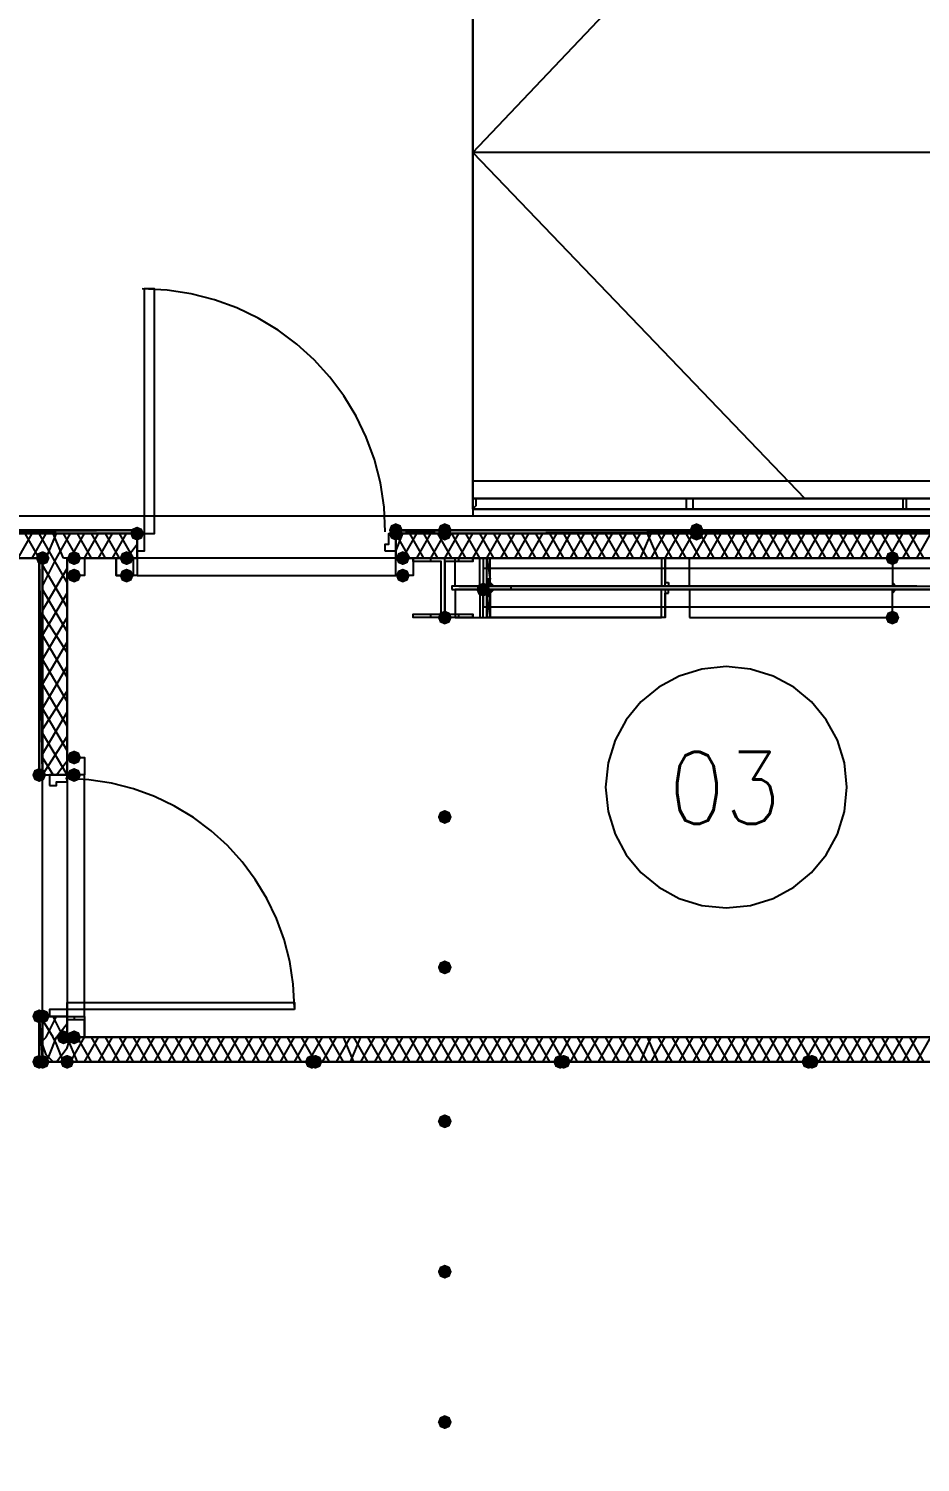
# Model space of a CAD drawing. Header units: millimetres. Extents: x 0 to 420, y 0 to 297.
# Drawn here: x 372.28 to 383.07, y 211.26 to 228.62 of the extents above; entities that cross this region are included whole.
import ezdxf

# ---------------------------------------------------------------- set-up
doc = ezdxf.new("R2010")
doc.units = ezdxf.units.MM
doc.layers.get('0').update_dxf_attribs({"linetype": 'CONTINUOUS'})
doc.styles.get("Standard").update_dxf_attribs({"font": 'STANDARD'})

msp = doc.modelspace()

# ---------------------------------------------------------------- hatches: boundary and pattern name
at = {"true_color": 0x0000fe}
for points in [[(376.809, 222.546333), (376.784129, 222.486537), (376.724333, 222.461667), (376.664537, 222.486537), (376.639667, 222.546333), (376.664537, 222.606129), (376.724333, 222.631), (376.784129, 222.606129)], [(377.401667, 222.546333), (377.376796, 222.486537), (377.317, 222.461667), (377.257204, 222.486537), (377.232333, 222.546333), (377.257204, 222.606129), (377.317, 222.631), (377.376796, 222.606129)], [(377.401667, 222.546333), (377.376796, 222.486537), (377.317, 222.461667), (377.257204, 222.486537), (377.232333, 222.546333), (377.257204, 222.606129), (377.317, 222.631), (377.376796, 222.606129)], [(377.401667, 222.546333), (377.376796, 222.486537), (377.317, 222.461667), (377.257204, 222.486537), (377.232333, 222.546333), (377.257204, 222.606129), (377.317, 222.631), (377.376796, 222.606129)], [(380.449667, 222.546333), (380.424796, 222.486537), (380.365, 222.461667), (380.305204, 222.486537), (380.280333, 222.546333), (380.305204, 222.606129), (380.365, 222.631), (380.424796, 222.606129)], [(373.676333, 222.504), (373.651462, 222.444204), (373.591667, 222.419333), (373.531871, 222.444204), (373.507, 222.504), (373.531871, 222.563796), (373.591667, 222.588667), (373.651462, 222.563796)], [(376.809, 222.504), (376.784129, 222.444204), (376.724333, 222.419333), (376.664537, 222.444204), (376.639667, 222.504), (376.664537, 222.563796), (376.724333, 222.588667), (376.784129, 222.563796)], [(377.401667, 222.504), (377.376796, 222.444204), (377.317, 222.419333), (377.257204, 222.444204), (377.232333, 222.504), (377.257204, 222.563796), (377.317, 222.588667), (377.376796, 222.563796)], [(377.401667, 222.504), (377.376796, 222.444204), (377.317, 222.419333), (377.257204, 222.444204), (377.232333, 222.504), (377.257204, 222.563796), (377.317, 222.588667), (377.376796, 222.563796)], [(380.449667, 222.504), (380.424796, 222.444204), (380.365, 222.419333), (380.305204, 222.444204), (380.280333, 222.504), (380.305204, 222.563796), (380.365, 222.588667), (380.424796, 222.563796)], [(372.533333, 222.207667), (372.508462, 222.147871), (372.448667, 222.123), (372.388871, 222.147871), (372.364, 222.207667), (372.388871, 222.267462), (372.448667, 222.292333), (372.508462, 222.267463)], [(372.533333, 222.207667), (372.508462, 222.147871), (372.448667, 222.123), (372.388871, 222.147871), (372.364, 222.207667), (372.388871, 222.267462), (372.448667, 222.292333), (372.508462, 222.267463)], [(372.491, 219.583), (372.466129, 219.523204), (372.406333, 219.498333), (372.346537, 219.523204), (372.321667, 219.583), (372.346537, 219.642796), (372.406333, 219.667667), (372.466129, 219.642796)], [(372.491, 216.662), (372.466129, 216.602204), (372.406333, 216.577333), (372.346537, 216.602204), (372.321667, 216.662), (372.346537, 216.721796), (372.406333, 216.746667), (372.466129, 216.721796)], [(372.533333, 216.662), (372.508462, 216.602204), (372.448667, 216.577333), (372.388871, 216.602204), (372.364, 216.662), (372.388871, 216.721796), (372.448667, 216.746667), (372.508462, 216.721796)], [(372.491, 216.111667), (372.466129, 216.051871), (372.406333, 216.027), (372.346537, 216.051871), (372.321667, 216.111667), (372.346537, 216.171462), (372.406333, 216.196333), (372.466129, 216.171463)], [(372.491, 216.111667), (372.466129, 216.051871), (372.406333, 216.027), (372.346537, 216.051871), (372.321667, 216.111667), (372.346537, 216.171462), (372.406333, 216.196333), (372.466129, 216.171463)], [(372.533333, 216.111667), (372.508462, 216.051871), (372.448667, 216.027), (372.388871, 216.051871), (372.364, 216.111667), (372.388871, 216.171462), (372.448667, 216.196333), (372.508462, 216.171463)], [(372.829667, 216.111667), (372.804796, 216.051871), (372.745, 216.027), (372.685204, 216.051871), (372.660333, 216.111667), (372.685204, 216.171462), (372.745, 216.196333), (372.804796, 216.171463)], [(375.793, 216.111667), (375.768129, 216.051871), (375.708333, 216.027), (375.648537, 216.051871), (375.623667, 216.111667), (375.648537, 216.171462), (375.708333, 216.196333), (375.768129, 216.171463)], [(375.835333, 216.111667), (375.810463, 216.051871), (375.750667, 216.027), (375.690871, 216.051871), (375.666, 216.111667), (375.690871, 216.171462), (375.750667, 216.196333), (375.810462, 216.171463)], [(378.798667, 216.111667), (378.773796, 216.051871), (378.714, 216.027), (378.654204, 216.051871), (378.629333, 216.111667), (378.654204, 216.171462), (378.714, 216.196333), (378.773796, 216.171463)], [(378.841, 216.111667), (378.816129, 216.051871), (378.756333, 216.027), (378.696537, 216.051871), (378.671667, 216.111667), (378.696537, 216.171462), (378.756333, 216.196333), (378.816129, 216.171463)], [(381.804333, 216.111667), (381.779462, 216.051871), (381.719667, 216.027), (381.659871, 216.051871), (381.635, 216.111667), (381.659871, 216.171462), (381.719667, 216.196333), (381.779462, 216.171463)], [(381.846667, 216.111667), (381.821796, 216.051871), (381.762, 216.027), (381.702204, 216.051871), (381.677333, 216.111667), (381.702204, 216.171462), (381.762, 216.196333), (381.821796, 216.171463)]]:
    msp.add_hatch(color=0, dxfattribs=at).paths.add_polyline_path(points, flags=0)
at = {"true_color": 0x000007}
h = msp.add_hatch(color=0, dxfattribs=at)
h.paths.add_polyline_path([(373.591667, 222.546333), (368.681, 222.546333), (373.591667, 222.504)], flags=0)
h.paths.add_polyline_path([(368.681, 222.546333), (373.591667, 222.504), (368.681, 222.504)], flags=0)
h = msp.add_hatch(color=0, dxfattribs=at)
h.paths.add_polyline_path([(377.317, 222.546333), (376.724333, 222.546333), (377.317, 222.504)], flags=0)
h.paths.add_polyline_path([(376.724333, 222.546333), (377.317, 222.504), (376.724333, 222.504)], flags=0)
h = msp.add_hatch(color=0, dxfattribs=at)
h.paths.add_polyline_path([(389.551333, 222.546333), (377.317, 222.546333), (389.551333, 222.504)], flags=0)
h.paths.add_polyline_path([(377.317, 222.546333), (389.551333, 222.504), (377.317, 222.504)], flags=0)
for points in [[(372.914333, 222.207667), (372.889462, 222.147871), (372.829667, 222.123), (372.769871, 222.147871), (372.745, 222.207667), (372.769871, 222.267462), (372.829667, 222.292333), (372.889462, 222.267463)], [(373.549333, 222.207667), (373.524462, 222.147871), (373.464667, 222.123), (373.404871, 222.147871), (373.38, 222.207667), (373.404871, 222.267462), (373.464667, 222.292333), (373.524462, 222.267463)], [(376.893667, 222.207667), (376.868796, 222.147871), (376.809, 222.123), (376.749204, 222.147871), (376.724333, 222.207667), (376.749204, 222.267462), (376.809, 222.292333), (376.868796, 222.267463)], [(382.820333, 222.207667), (382.795463, 222.147871), (382.735667, 222.123), (382.675871, 222.147871), (382.651, 222.207667), (382.675871, 222.267462), (382.735667, 222.292333), (382.795462, 222.267463)], [(372.914333, 221.996), (372.889462, 221.936204), (372.829667, 221.911333), (372.769871, 221.936204), (372.745, 221.996), (372.769871, 222.055796), (372.829667, 222.080667), (372.889462, 222.055796)], [(373.549333, 221.996), (373.524462, 221.936204), (373.464667, 221.911333), (373.404871, 221.936204), (373.38, 221.996), (373.404871, 222.055796), (373.464667, 222.080667), (373.524462, 222.055796)], [(376.893667, 221.996), (376.868796, 221.936204), (376.809, 221.911333), (376.749204, 221.936204), (376.724333, 221.996), (376.749204, 222.055796), (376.809, 222.080667), (376.868796, 222.055796)], [(377.867333, 221.826667), (377.842463, 221.766871), (377.782667, 221.742), (377.722871, 221.766871), (377.698, 221.826667), (377.722871, 221.886462), (377.782667, 221.911333), (377.842462, 221.886463)], [(377.401667, 221.488), (377.376796, 221.428204), (377.317, 221.403333), (377.257204, 221.428204), (377.232333, 221.488), (377.257204, 221.547796), (377.317, 221.572667), (377.376796, 221.547796)], [(382.820333, 221.488), (382.795463, 221.428204), (382.735667, 221.403333), (382.675871, 221.428204), (382.651, 221.488), (382.675871, 221.547796), (382.735667, 221.572667), (382.795462, 221.547796)], [(372.914333, 219.794667), (372.889462, 219.734871), (372.829667, 219.71), (372.769871, 219.734871), (372.745, 219.794667), (372.769871, 219.854462), (372.829667, 219.879333), (372.889462, 219.854463)], [(372.914333, 219.583), (372.889462, 219.523204), (372.829667, 219.498333), (372.769871, 219.523204), (372.745, 219.583), (372.769871, 219.642796), (372.829667, 219.667667), (372.889462, 219.642796)], [(377.401667, 219.075), (377.376796, 219.015204), (377.317, 218.990333), (377.257204, 219.015204), (377.232333, 219.075), (377.257204, 219.134796), (377.317, 219.159667), (377.376796, 219.134796)], [(377.401667, 217.254667), (377.376796, 217.194871), (377.317, 217.17), (377.257204, 217.194871), (377.232333, 217.254667), (377.257204, 217.314462), (377.317, 217.339333), (377.376796, 217.314463)], [(372.787333, 216.408), (372.762462, 216.348204), (372.702667, 216.323333), (372.642871, 216.348204), (372.618, 216.408), (372.642871, 216.467796), (372.702667, 216.492667), (372.762462, 216.467796)], [(372.914333, 216.408), (372.889462, 216.348204), (372.829667, 216.323333), (372.769871, 216.348204), (372.745, 216.408), (372.769871, 216.467796), (372.829667, 216.492667), (372.889462, 216.467796)], [(377.401667, 215.392), (377.376796, 215.332204), (377.317, 215.307333), (377.257204, 215.332204), (377.232333, 215.392), (377.257204, 215.451796), (377.317, 215.476667), (377.376796, 215.451796)], [(377.401667, 213.571667), (377.376796, 213.511871), (377.317, 213.487), (377.257204, 213.511871), (377.232333, 213.571667), (377.257204, 213.631462), (377.317, 213.656333), (377.376796, 213.631463)], [(377.401667, 211.751333), (377.376796, 211.691537), (377.317, 211.666667), (377.257204, 211.691537), (377.232333, 211.751333), (377.257204, 211.811129), (377.317, 211.836), (377.376796, 211.811129)]]:
    msp.add_hatch(color=0, dxfattribs=at).paths.add_polyline_path(points, flags=0)
h = msp.add_hatch(color=0, dxfattribs=at)
h.paths.add_polyline_path([(372.448667, 222.207667), (372.406333, 222.207667), (372.448667, 219.583)], flags=0)
h.paths.add_polyline_path([(372.406333, 222.207667), (372.448667, 219.583), (372.406333, 219.583)], flags=0)
at = {"true_color": 0x000062}
h = msp.add_hatch(color=0, dxfattribs=at)
h.paths.add_polyline_path([(377.825, 222.207667), (377.867333, 222.207667)], flags=0)
h.paths.add_polyline_path([(377.867333, 222.207667), (377.825, 222.207667)], flags=0)
h.paths.add_polyline_path([(377.867333, 222.207667), (377.825, 222.207667)], flags=0)
h.paths.add_polyline_path([(377.825, 222.207667), (377.867333, 222.207667)], flags=0)
h.paths.add_polyline_path([(377.867333, 222.207667), (377.825, 222.207667)], flags=0)
h.paths.add_polyline_path([(377.867333, 222.207667), (377.825, 222.207667)], flags=0)
h = msp.add_hatch(color=0, dxfattribs=at)
h.paths.add_polyline_path([(377.867333, 222.207667), (377.825, 222.207667), (377.867333, 221.953667)], flags=0)
h.paths.add_polyline_path([(377.825, 222.207667), (377.867333, 221.953667), (377.825, 221.953667)], flags=0)
h = msp.add_hatch(color=0, dxfattribs=at)
h.paths.add_polyline_path([(377.867333, 221.953667), (377.825, 221.953667), (377.867333, 221.911333)], flags=0)
h.paths.add_polyline_path([(377.825, 221.953667), (377.867333, 221.911333), (377.825, 221.911333)], flags=0)
h.paths.add_polyline_path([(377.867333, 221.911333), (377.825, 221.911333)], flags=0)
h.paths.add_polyline_path([(377.825, 221.911333), (377.867333, 221.911333)], flags=0)
h.paths.add_polyline_path([(377.867333, 221.911333), (377.825, 221.911333)], flags=0)
h.paths.add_polyline_path([(377.867333, 221.911333), (377.825, 221.911333)], flags=0)
h.paths.add_polyline_path([(377.825, 221.911333), (377.867333, 221.911333)], flags=0)
h.paths.add_polyline_path([(377.867333, 221.911333), (377.825, 221.911333)], flags=0)
h = msp.add_hatch(color=0, dxfattribs=at)
h.paths.add_polyline_path([(377.867333, 221.911333), (377.825, 221.911333), (377.909667, 221.869)], flags=0)
h.paths.add_polyline_path([(377.825, 221.911333), (377.909667, 221.869), (377.825, 221.869)], flags=0)
h = msp.add_hatch(color=0, dxfattribs=at)
h.paths.add_polyline_path([(378.121333, 221.869), (377.825, 221.869)], flags=0)
h.paths.add_polyline_path([(378.121333, 221.869), (377.825, 221.869), (377.909667, 221.869)], flags=0)
h = msp.add_hatch(color=0, dxfattribs=at)
h.paths.add_polyline_path([(377.825, 221.869), (378.206, 221.869)], flags=0)
h.paths.add_polyline_path([(378.206, 221.869), (377.825, 221.869)], flags=0)
h.paths.add_polyline_path([(378.206, 221.869), (377.825, 221.869)], flags=0)
h.paths.add_polyline_path([(377.825, 221.869), (378.206, 221.869)], flags=0)
h.paths.add_polyline_path([(378.206, 221.869), (377.825, 221.869)], flags=0)
h.paths.add_polyline_path([(378.206, 221.869), (377.825, 221.869)], flags=0)
h.paths.add_polyline_path([(377.825, 221.869), (378.206, 221.869)], flags=0)
h.paths.add_polyline_path([(378.206, 221.869), (377.825, 221.869)], flags=0)
h.paths.add_polyline_path([(378.206, 221.869), (377.825, 221.869)], flags=0)
h.paths.add_polyline_path([(377.825, 221.869), (378.206, 221.869)], flags=0)
h.paths.add_polyline_path([(378.206, 221.869), (377.825, 221.869)], flags=0)
h.paths.add_polyline_path([(378.206, 221.869), (377.825, 221.869), (378.163667, 221.869)], flags=0)
h = msp.add_hatch(color=0, dxfattribs=at)
h.paths.add_polyline_path([(377.825, 221.826667), (378.206, 221.826667)], flags=0)
h.paths.add_polyline_path([(378.206, 221.826667), (377.825, 221.826667)], flags=0)
h.paths.add_polyline_path([(378.206, 221.826667), (377.825, 221.826667)], flags=0)
h.paths.add_polyline_path([(377.825, 221.826667), (378.206, 221.826667)], flags=0)
h.paths.add_polyline_path([(378.206, 221.826667), (377.825, 221.826667)], flags=0)
h.paths.add_polyline_path([(378.206, 221.826667), (377.825, 221.826667)], flags=0)
h.paths.add_polyline_path([(377.825, 221.826667), (378.206, 221.826667)], flags=0)
h.paths.add_polyline_path([(378.206, 221.826667), (377.825, 221.826667)], flags=0)
h.paths.add_polyline_path([(378.206, 221.826667), (377.825, 221.826667)], flags=0)
h.paths.add_polyline_path([(377.825, 221.826667), (378.206, 221.826667)], flags=0)
h = msp.add_hatch(color=0, dxfattribs=at)
h.paths.add_polyline_path([(378.163667, 221.826667), (378.121333, 221.826667)], flags=0)
h.paths.add_polyline_path([(378.163667, 221.826667), (378.121333, 221.826667)], flags=0)
h.paths.add_polyline_path([(378.121333, 221.826667), (378.163667, 221.826667)], flags=0)
h.paths.add_polyline_path([(378.163667, 221.826667), (377.825, 221.826667)], flags=0)
h.paths.add_polyline_path([(378.163667, 221.826667), (377.825, 221.826667), (378.206, 221.826667)], flags=0)
h = msp.add_hatch(color=0, dxfattribs=at)
h.paths.add_polyline_path([(377.909667, 221.826667), (377.825, 221.826667)], flags=0)
h.paths.add_polyline_path([(377.909667, 221.826667), (377.825, 221.826667), (378.121333, 221.826667)], flags=0)
h = msp.add_hatch(color=0, dxfattribs=at)
h.paths.add_polyline_path([(377.909667, 221.826667), (377.825, 221.826667), (377.867333, 221.784333)], flags=0)
h.paths.add_polyline_path([(377.825, 221.826667), (377.867333, 221.784333), (377.825, 221.784333)], flags=0)
h.paths.add_polyline_path([(377.867333, 221.784333), (377.825, 221.784333)], flags=0)
h.paths.add_polyline_path([(377.825, 221.784333), (377.867333, 221.784333)], flags=0)
h.paths.add_polyline_path([(377.867333, 221.784333), (377.825, 221.784333)], flags=0)
h.paths.add_polyline_path([(377.867333, 221.784333), (377.825, 221.784333)], flags=0)
h.paths.add_polyline_path([(377.825, 221.784333), (377.867333, 221.784333)], flags=0)
h.paths.add_polyline_path([(377.867333, 221.784333), (377.825, 221.784333)], flags=0)
h = msp.add_hatch(color=0, dxfattribs=at)
h.paths.add_polyline_path([(377.867333, 221.784333), (377.825, 221.784333), (377.867333, 221.742)], flags=0)
h.paths.add_polyline_path([(377.825, 221.784333), (377.867333, 221.742), (377.825, 221.742)], flags=0)
for points in [[(378.163667, 221.869), (378.121333, 221.869)], [(377.825, 221.488), (377.867333, 221.488)]]:
    msp.add_hatch(color=0, dxfattribs=at).paths.add_polyline_path(points, flags=0)
h = msp.add_hatch(color=0, dxfattribs=at)
h.paths.add_polyline_path([(378.121333, 221.869), (378.163667, 221.869)], flags=0)
h.paths.add_polyline_path([(378.163667, 221.869), (378.121333, 221.869)], flags=0)
h = msp.add_hatch(color=0, dxfattribs=at)
h.paths.add_polyline_path([(377.867333, 221.742), (377.825, 221.742), (377.867333, 221.488)], flags=0)
h.paths.add_polyline_path([(377.825, 221.742), (377.867333, 221.488), (377.825, 221.488)], flags=0)
h.paths.add_polyline_path([(377.867333, 221.488), (377.825, 221.488)], flags=0)
h.paths.add_polyline_path([(377.825, 221.488), (377.867333, 221.488)], flags=0)
h.paths.add_polyline_path([(377.867333, 221.488), (377.825, 221.488)], flags=0)
h.paths.add_polyline_path([(377.867333, 221.488), (377.825, 221.488)], flags=0)
at = {"true_color": 0x000007}
h = msp.add_hatch(color=0, dxfattribs=at)
h.paths.add_polyline_path([(372.448667, 216.662), (372.406333, 216.662), (372.448667, 216.111667)], flags=0)
h.paths.add_polyline_path([(372.406333, 216.662), (372.448667, 216.111667), (372.406333, 216.111667)], flags=0)
h = msp.add_hatch(color=0, dxfattribs=at)
h.paths.add_polyline_path([(372.745, 216.111667), (389.255, 216.111667)], flags=0)
h.paths.add_polyline_path([(389.255, 216.111667), (372.745, 216.111667)], flags=0)

# ---------------------------------------------------------------- linework, layer by layer
at = {"color": 0, "true_color": 0x000007}
for points in [[(116.078, 231.351667), (377.655667, 231.351667), (377.655667, 222.715667), (116.078, 222.715667)], [(373.676333, 225.467333), (373.676333, 222.504), (373.803333, 222.504), (373.803333, 225.467333)], [(377.655667, 223.054333), (377.655667, 222.927333), (403.775333, 222.927333), (403.775333, 223.139), (377.655667, 223.139)], [(377.655667, 222.927333), (403.775333, 222.927333), (403.775333, 222.800333), (377.655667, 222.800333), (377.655667, 222.927333), (403.775333, 222.927333), (403.775333, 222.800333), (377.655667, 222.800333), (377.655667, 222.927333), (403.775333, 222.927333), (403.775333, 222.800333), (377.655667, 222.800333), (377.655667, 222.927333), (403.775333, 222.927333), (403.775333, 222.800333), (377.655667, 222.800333), (377.655667, 222.927333), (377.655667, 222.800333), (403.775333, 222.800333), (403.775333, 222.927333)], [(377.655667, 222.800333), (377.698, 222.842667), (377.698, 222.885), (377.698, 222.927333), (377.655667, 222.927333), (377.655667, 222.885), (377.655667, 222.842667)], [(380.238, 222.927333), (380.238, 222.800333), (380.322667, 222.800333), (380.322667, 222.927333)], [(382.862667, 222.927333), (382.862667, 222.800333), (382.905, 222.800333), (382.905, 222.927333)], [(103.970667, 105.029), (389.763, 105.029), (389.763, 222.715667), (103.970667, 222.715667)], [(373.591667, 222.546333), (368.681, 222.546333), (373.591667, 222.504)], [(368.681, 222.546333), (373.591667, 222.504), (368.681, 222.504)], [(368.681, 222.504), (368.681, 222.546333), (373.591667, 222.546333), (373.591667, 222.504), (368.681, 222.504), (373.591667, 222.504), (373.591667, 222.546333), (368.681, 222.546333)], [(373.591667, 222.292333), (373.591667, 222.504), (373.676333, 222.504), (373.676333, 222.377), (373.676333, 222.292333)], [(376.597333, 222.292333), (376.597333, 222.377), (376.639667, 222.377), (376.639667, 222.504), (376.724333, 222.504), (376.724333, 222.292333)], [(377.317, 222.546333), (376.724333, 222.546333), (377.317, 222.504)], [(376.724333, 222.546333), (377.317, 222.504), (376.724333, 222.504)], [(376.724333, 222.504), (376.724333, 222.546333), (377.317, 222.546333), (377.317, 222.504), (376.724333, 222.504), (377.317, 222.504), (377.317, 222.546333), (376.724333, 222.546333)], [(389.551333, 222.546333), (377.317, 222.546333), (389.551333, 222.504)], [(377.317, 222.546333), (389.551333, 222.504), (377.317, 222.504)], [(360.045, 222.207667), (360.045, 187.706), (389.255, 187.706), (389.255, 216.111667), (372.448667, 216.111667), (372.448667, 222.207667)], [(372.448667, 222.207667), (372.406333, 222.207667), (372.448667, 219.583)], [(372.406333, 222.207667), (372.448667, 219.583), (372.406333, 219.583)], [(372.448667, 219.583), (372.448667, 222.207667), (372.406333, 222.207667), (372.406333, 219.583)], [(372.448667, 219.583), (372.448667, 222.207667), (372.406333, 222.207667), (372.406333, 219.583)], [(372.745, 222.207667), (372.956667, 222.207667), (372.956667, 221.996), (372.745, 221.996), (372.745, 222.207667), (372.956667, 222.207667), (372.956667, 221.996), (372.745, 221.996)], [(373.591667, 221.996), (373.337667, 221.996), (373.337667, 222.207667), (373.591667, 222.207667)], [(373.549333, 221.996), (373.549333, 222.207667), (373.337667, 222.207667), (373.337667, 221.996)], [(376.936, 221.996), (376.724333, 221.996), (376.724333, 222.207667), (376.936, 222.207667), (376.936, 221.996), (376.724333, 221.996), (376.724333, 222.207667), (376.936, 222.207667)], [(377.655667, 221.488), (376.936, 221.488), (376.936, 221.530333), (377.274667, 221.530333), (377.274667, 222.165333), (376.936, 222.165333), (376.936, 222.207667), (377.655667, 222.207667), (377.655667, 222.165333), (377.317, 222.165333), (377.317, 221.530333), (377.655667, 221.530333)], [(380.280333, 222.207667), (382.735667, 222.207667), (382.735667, 221.869), (380.280333, 221.869)], [(377.401667, 221.826667), (378.121333, 221.826667), (378.121333, 221.869), (377.401667, 221.869)], [(377.782667, 221.826667), (388.408333, 221.826667)], [(380.280333, 221.488), (382.735667, 221.488), (382.735667, 221.826667), (380.280333, 221.826667)], [(372.745, 219.794667), (372.956667, 219.794667), (372.956667, 219.583), (372.745, 219.583), (372.745, 219.794667), (372.956667, 219.794667), (372.956667, 219.583), (372.745, 219.583)], [(372.533333, 219.456), (372.618, 219.456), (372.618, 219.498333), (372.745, 219.498333), (372.745, 219.583), (372.533333, 219.583)], [(372.745, 219.583), (372.533333, 219.583)], [(372.533333, 216.662), (372.745, 216.662), (372.745, 216.746667), (372.618, 216.746667), (372.533333, 216.746667)], [(375.496667, 216.746667), (372.745, 216.746667), (372.745, 216.831333), (375.496667, 216.831333)], [(372.448667, 216.662), (372.406333, 216.662), (372.448667, 216.111667)], [(372.406333, 216.662), (372.448667, 216.111667), (372.406333, 216.111667)], [(372.406333, 216.662), (372.448667, 216.662), (372.448667, 216.111667), (372.406333, 216.111667), (372.406333, 216.662), (372.406333, 216.111667), (372.448667, 216.111667), (372.448667, 216.662)], [(372.745, 216.662), (372.533333, 216.662)], [(372.745, 216.662), (372.956667, 216.662), (372.956667, 216.408), (372.745, 216.408)], [(372.745, 216.619667), (372.745, 216.408), (372.956667, 216.408), (372.956667, 216.619667)], [(372.745, 216.111667), (389.255, 216.111667)], [(389.255, 216.111667), (372.745, 216.111667)], [(389.255, 216.111667), (372.745, 216.111667)], [(389.255, 216.111667), (372.745, 216.111667)]]:
    msp.add_lwpolyline(points, close=True, dxfattribs=at)
for points in [[(377.909667, 231.351667), (377.655667, 231.351667), (377.655667, 227.118333)], [(403.775333, 222.927333), (377.655667, 222.927333), (377.655667, 231.351667), (403.775333, 231.351667)], [(377.655667, 227.118333), (381.677333, 231.351667)], [(377.655667, 228.6), (377.655667, 228.515333), (377.655667, 228.388333)], [(377.655667, 227.118333), (377.655667, 222.927333), (377.782667, 222.927333)], [(403.775333, 227.118333), (377.655667, 227.118333), (381.677333, 222.927333)], [(377.655667, 225.679), (377.655667, 225.763667), (377.655667, 225.890667)], [(376.597333, 222.525167), (376.582143, 222.825986), (376.537559, 223.118116), (376.465059, 223.400077), (376.366123, 223.670391), (376.24223, 223.927578), (376.094857, 224.17016), (375.925485, 224.396658), (375.735593, 224.605593), (375.526658, 224.795485), (375.30016, 224.964857), (375.057578, 225.11223), (374.800391, 225.236123), (374.530077, 225.335059), (374.248116, 225.407559), (373.955986, 225.452143), (373.655167, 225.467333)], [(377.782667, 222.927333), (377.909667, 222.927333)], [(368.681, 222.504), (373.591667, 222.504), (368.681, 222.504), (373.591667, 222.546333)], [(373.591667, 222.504), (368.681, 222.504)], [(372.152333, 222.207667), (372.321667, 222.504)], [(372.406333, 222.207667), (372.237, 222.504)], [(372.321667, 222.207667), (372.491, 222.504)], [(372.575667, 222.207667), (372.406333, 222.504)], [(372.491, 222.207667), (372.618, 222.504)], [(372.702667, 222.207667), (372.575667, 222.504)], [(372.618, 222.207667), (372.787333, 222.504)], [(372.872, 222.207667), (372.702667, 222.504)], [(372.787333, 222.207667), (372.956667, 222.504)], [(373.041333, 222.207667), (372.872, 222.504)], [(372.956667, 222.207667), (373.126, 222.504)], [(373.210667, 222.207667), (373.041333, 222.504)], [(373.126, 222.207667), (373.295333, 222.504)], [(373.38, 222.207667), (373.210667, 222.504)], [(373.295333, 222.207667), (373.464667, 222.504)], [(373.549333, 222.207667), (373.38, 222.504)], [(373.591667, 222.461667), (373.549333, 222.504)], [(373.591667, 222.504), (373.591667, 222.292333), (373.591667, 222.207667)], [(373.591667, 222.207667), (373.591667, 222.292333), (373.591667, 222.504), (373.591667, 222.292333)], [(376.724333, 222.504), (377.317, 222.504), (376.724333, 222.504), (377.317, 222.546333)], [(376.724333, 222.292333), (376.809, 222.504)], [(376.893667, 222.207667), (376.724333, 222.504)], [(376.724333, 222.504), (376.724333, 222.292333), (376.724333, 222.207667)], [(376.724333, 222.207667), (376.724333, 222.292333), (376.724333, 222.504), (376.724333, 222.292333)], [(389.255, 222.504), (376.724333, 222.504)], [(376.809, 222.207667), (376.978333, 222.504)], [(377.063, 222.207667), (376.893667, 222.504)], [(376.978333, 222.207667), (377.147667, 222.504)], [(377.232333, 222.207667), (377.063, 222.504)], [(377.147667, 222.207667), (377.317, 222.504)], [(377.401667, 222.207667), (377.232333, 222.504)], [(377.317, 222.546333), (389.551333, 222.546333), (377.317, 222.504), (389.551333, 222.504)], [(389.551333, 222.504), (377.317, 222.504), (377.317, 222.546333), (389.593667, 222.546333), (389.593667, 222.504)], [(389.551333, 222.504), (377.317, 222.504), (377.317, 222.546333), (389.593667, 222.546333), (389.593667, 222.504)], [(377.317, 222.207667), (377.486333, 222.504)], [(377.571, 222.207667), (377.401667, 222.504)], [(377.486333, 222.207667), (377.655667, 222.504)], [(377.740333, 222.207667), (377.571, 222.504)], [(377.655667, 222.207667), (377.825, 222.504)], [(377.909667, 222.207667), (377.740333, 222.504)], [(377.825, 222.207667), (377.994333, 222.504)], [(378.079, 222.207667), (377.909667, 222.504)], [(377.994333, 222.207667), (378.163667, 222.504)], [(378.248333, 222.207667), (378.079, 222.504)], [(378.163667, 222.207667), (378.333, 222.504)], [(378.417667, 222.207667), (378.248333, 222.504)], [(378.333, 222.207667), (378.502333, 222.504)], [(378.587, 222.207667), (378.417667, 222.504)], [(378.502333, 222.207667), (378.671667, 222.504)], [(378.756333, 222.207667), (378.587, 222.504)], [(378.671667, 222.207667), (378.841, 222.504)], [(378.925667, 222.207667), (378.756333, 222.504)], [(378.841, 222.207667), (379.010333, 222.504)], [(379.095, 222.207667), (378.925667, 222.504)], [(379.010333, 222.207667), (379.179667, 222.504)], [(379.264333, 222.207667), (379.095, 222.504)], [(379.179667, 222.207667), (379.349, 222.504)], [(379.433667, 222.207667), (379.264333, 222.504)], [(379.349, 222.207667), (379.518333, 222.504)], [(379.603, 222.207667), (379.433667, 222.504)], [(379.518333, 222.207667), (379.687667, 222.504)], [(379.772333, 222.207667), (379.603, 222.504)], [(379.687667, 222.207667), (379.814667, 222.504)], [(379.899333, 222.207667), (379.772333, 222.504)], [(379.814667, 222.207667), (379.984, 222.504)], [(380.068667, 222.207667), (379.899333, 222.504)], [(379.984, 222.207667), (380.153333, 222.504)], [(380.238, 222.207667), (380.068667, 222.504)], [(380.153333, 222.207667), (380.322667, 222.504)], [(380.407333, 222.207667), (380.238, 222.504)], [(380.322667, 222.207667), (380.492, 222.504)], [(380.576667, 222.207667), (380.407333, 222.504)], [(380.492, 222.207667), (380.661333, 222.504)], [(380.746, 222.207667), (380.576667, 222.504)], [(380.661333, 222.207667), (380.830667, 222.504)], [(380.915333, 222.207667), (380.746, 222.504)], [(380.830667, 222.207667), (381, 222.504)], [(381.084667, 222.207667), (380.915333, 222.504)], [(381, 222.207667), (381.169333, 222.504)], [(381.254, 222.207667), (381.084667, 222.504)], [(381.169333, 222.207667), (381.338667, 222.504)], [(381.423333, 222.207667), (381.254, 222.504)], [(381.338667, 222.207667), (381.508, 222.504)], [(381.592667, 222.207667), (381.423333, 222.504)], [(381.508, 222.207667), (381.677333, 222.504)], [(381.762, 222.207667), (381.592667, 222.504)], [(381.677333, 222.207667), (381.846667, 222.504)], [(381.931333, 222.207667), (381.762, 222.504)], [(381.846667, 222.207667), (382.016, 222.504)], [(382.100667, 222.207667), (381.931333, 222.504)], [(382.016, 222.207667), (382.185333, 222.504)], [(382.27, 222.207667), (382.100667, 222.504)], [(382.185333, 222.207667), (382.354667, 222.504)], [(382.439333, 222.207667), (382.27, 222.504)], [(382.354667, 222.207667), (382.524, 222.504)], [(382.608667, 222.207667), (382.439333, 222.504)], [(382.524, 222.207667), (382.693333, 222.504)], [(382.778, 222.207667), (382.608667, 222.504)], [(382.693333, 222.207667), (382.862667, 222.504)], [(382.947333, 222.207667), (382.778, 222.504)], [(382.862667, 222.207667), (383.032, 222.504)], [(383.116667, 222.207667), (382.947333, 222.504)], [(383.032, 222.207667), (383.201333, 222.504)], [(373.464667, 222.207667), (373.591667, 222.377)], [(368.850333, 222.207667), (372.448667, 222.207667)], [(372.448667, 222.207667), (372.448667, 219.583), (372.406333, 222.207667), (372.406333, 219.583)], [(372.448667, 222.165333), (372.491, 222.207667)], [(372.448667, 221.869), (372.618, 222.207667)], [(372.448667, 222.207667), (372.448667, 219.583)], [(372.745, 221.615), (372.448667, 222.123)], [(372.745, 221.911333), (372.575667, 222.207667)], [(372.745, 222.207667), (372.702667, 222.207667)], [(372.745, 219.583), (372.745, 222.207667)], [(372.745, 222.207667), (373.591667, 222.207667)], [(375.158, 222.207667), (373.591667, 222.207667), (373.591667, 222.080667)], [(376.724333, 222.080667), (376.724333, 222.207667), (375.158, 222.207667)], [(376.724333, 222.207667), (376.724333, 222.25)], [(376.724333, 222.207667), (389.255, 222.207667)], [(376.936, 222.165333), (376.936, 222.207667)], [(377.147667, 222.165333), (377.147667, 222.207667)], [(377.317, 221.488), (377.317, 222.207667)], [(377.825, 221.869), (377.444, 221.869), (377.444, 222.207667), (377.825, 222.207667)], [(377.486333, 222.165333), (377.486333, 222.207667)], [(377.782667, 222.207667), (379.941667, 222.207667), (379.941667, 221.869), (377.782667, 221.869), (377.486333, 221.869), (377.740333, 221.869), (377.740333, 221.911333), (377.740333, 222.207667), (377.782667, 222.207667), (377.782667, 221.869)], [(377.655667, 222.165333), (377.655667, 222.207667)], [(379.984, 222.207667), (377.825, 222.207667)], [(379.984, 221.869), (379.984, 222.207667), (379.984, 221.911333), (380.026333, 221.911333)], [(382.735667, 222.207667), (382.735667, 221.911333), (382.778, 221.869), (382.989667, 221.869), (383.032, 221.869)], [(372.448667, 221.572667), (372.745, 222.080667)], [(373.591667, 222.080667), (373.591667, 221.996), (375.158, 221.996)], [(375.158, 221.996), (376.724333, 221.996), (376.724333, 222.080667)], [(388.408333, 222.080667), (388.408333, 221.869), (388.408333, 221.911333), (388.408333, 222.080667), (377.782667, 222.080667), (377.782667, 221.869), (388.408333, 221.869)], [(372.745, 221.318667), (372.448667, 221.826667)], [(372.448667, 221.276333), (372.745, 221.784333)], [(377.825, 221.826667), (377.444, 221.826667), (377.444, 221.488), (377.825, 221.488)], [(377.782667, 221.488), (379.941667, 221.488), (379.941667, 221.826667), (377.782667, 221.826667), (377.486333, 221.826667), (377.740333, 221.826667), (377.740333, 221.784333), (377.740333, 221.488), (377.782667, 221.488), (377.782667, 221.826667)], [(388.408333, 221.826667), (388.408333, 221.784333), (388.408333, 221.615), (377.782667, 221.615), (377.782667, 221.784333), (377.782667, 221.826667), (377.782667, 221.784333), (377.782667, 221.615)], [(379.984, 221.869), (377.825, 221.869)], [(379.984, 221.826667), (377.825, 221.826667)], [(378.163667, 221.869), (377.909667, 221.869)], [(378.163667, 221.826667), (377.909667, 221.826667)], [(380.026333, 221.911333), (380.026333, 221.869), (380.322667, 221.869), (379.984, 221.869)], [(379.984, 221.826667), (379.984, 221.488), (379.984, 221.784333), (380.026333, 221.784333)], [(380.026333, 221.784333), (380.026333, 221.826667), (380.322667, 221.826667), (379.984, 221.826667)], [(380.322667, 221.869), (380.026333, 221.869)], [(380.322667, 221.826667), (380.026333, 221.826667)], [(383.032, 221.869), (382.735667, 221.869)], [(383.032, 221.826667), (382.735667, 221.826667)], [(382.735667, 221.488), (382.735667, 221.784333), (382.778, 221.826667), (382.989667, 221.826667), (383.032, 221.826667)], [(372.745, 221.064667), (372.448667, 221.530333)], [(372.448667, 220.98), (372.745, 221.488)], [(376.936, 221.488), (376.936, 221.530333)], [(377.147667, 221.488), (377.147667, 221.530333)], [(377.486333, 221.488), (377.486333, 221.530333)], [(377.655667, 221.488), (377.655667, 221.530333)], [(379.984, 221.488), (377.825, 221.488)], [(372.745, 220.768333), (372.448667, 221.276333)], [(372.448667, 220.683667), (372.745, 221.191667)], [(372.745, 220.472), (372.448667, 220.98)], [(372.448667, 220.387333), (372.745, 220.895333)], [(382.185333, 219.434833), (382.155661, 219.729175), (382.07056, 220.003326), (381.935903, 220.251413), (381.757563, 220.467563), (381.541413, 220.645903), (381.293326, 220.78056), (381.019175, 220.865661), (380.724833, 220.895333), (380.430492, 220.865661), (380.156341, 220.78056), (379.908254, 220.645903), (379.692104, 220.467563), (379.513764, 220.251413), (379.379107, 220.003326), (379.294005, 219.729175), (379.264333, 219.434833)], [(372.745, 220.175667), (372.448667, 220.683667)], [(372.448667, 220.133333), (372.745, 220.599)], [(372.745, 219.879333), (372.448667, 220.387333)], [(372.448667, 219.837), (372.745, 220.345)], [(372.745, 219.583), (372.448667, 220.091)], [(372.448667, 219.583), (372.745, 220.048667)], [(372.575667, 219.583), (372.448667, 219.794667)], [(372.618, 219.583), (372.745, 219.752333)], [(372.448667, 219.583), (372.533333, 219.583), (372.745, 219.583)], [(372.448667, 219.583), (372.533333, 219.583)], [(375.496667, 216.767833), (375.482351, 217.051339), (375.440333, 217.326656), (375.372006, 217.592389), (375.278764, 217.847145), (375.162001, 218.08953), (375.02311, 218.318151), (374.863486, 218.531613), (374.684523, 218.728523), (374.487613, 218.907486), (374.274151, 219.06711), (374.04553, 219.206001), (373.803145, 219.322764), (373.548389, 219.416006), (373.282656, 219.484333), (373.007339, 219.526351), (372.723833, 219.540667)], [(372.829667, 219.583), (372.745, 219.583), (372.745, 218.101333)], [(372.956667, 218.101333), (372.956667, 219.583), (372.829667, 219.583)], [(379.264333, 219.434833), (379.294005, 219.140492), (379.379107, 218.866341), (379.513764, 218.618254), (379.692104, 218.402104), (379.908254, 218.223764), (380.156341, 218.089107), (380.430492, 218.004005), (380.724833, 217.974333), (381.019175, 218.004005), (381.293326, 218.089107), (381.541413, 218.223764), (381.757563, 218.402104), (381.935903, 218.618254), (382.07056, 218.866341), (382.155661, 219.140492), (382.185333, 219.434833)], [(372.745, 218.101333), (372.745, 216.662), (372.829667, 216.662)], [(372.829667, 216.662), (372.956667, 216.662), (372.956667, 218.101333)], [(372.406333, 216.662), (372.406333, 216.111667), (372.406333, 216.662), (372.448667, 216.111667)], [(372.448667, 216.619667), (372.448667, 216.662)], [(372.448667, 216.662), (372.533333, 216.662), (372.745, 216.662)], [(372.448667, 216.662), (372.533333, 216.662)], [(372.448667, 216.662), (372.448667, 216.111667)], [(372.575667, 216.408), (372.448667, 216.619667)], [(372.491, 216.408), (372.618, 216.662)], [(372.702667, 216.408), (372.575667, 216.662)], [(372.618, 216.408), (372.745, 216.577333)], [(372.745, 216.408), (372.745, 216.662)], [(372.829667, 216.662), (372.829667, 216.619667)], [(372.448667, 216.365667), (372.491, 216.408)], [(372.533333, 216.196333), (372.618, 216.408)], [(372.618, 216.323333), (372.575667, 216.408)], [(372.745, 216.408), (372.702667, 216.408)], [(372.745, 216.281), (372.787333, 216.408)], [(372.872, 216.111667), (372.745, 216.408)], [(389.255, 216.408), (372.745, 216.408)], [(372.787333, 216.111667), (372.956667, 216.408)], [(373.041333, 216.111667), (372.872, 216.408)], [(372.956667, 216.111667), (373.126, 216.408)], [(373.210667, 216.111667), (373.041333, 216.408)], [(373.126, 216.111667), (373.295333, 216.408)], [(373.38, 216.111667), (373.210667, 216.408)], [(373.295333, 216.111667), (373.464667, 216.408)], [(373.549333, 216.111667), (373.38, 216.408)], [(373.464667, 216.111667), (373.634, 216.408)], [(373.718667, 216.111667), (373.549333, 216.408)], [(373.634, 216.111667), (373.803333, 216.408)], [(373.888, 216.111667), (373.718667, 216.408)], [(373.803333, 216.111667), (373.972667, 216.408)], [(374.057333, 216.111667), (373.888, 216.408)], [(373.972667, 216.111667), (374.142, 216.408)], [(374.226667, 216.111667), (374.057333, 216.408)], [(374.142, 216.111667), (374.311333, 216.408)], [(374.396, 216.111667), (374.226667, 216.408)], [(374.311333, 216.111667), (374.480667, 216.408)], [(374.565333, 216.111667), (374.396, 216.408)], [(374.480667, 216.111667), (374.65, 216.408)], [(374.734667, 216.111667), (374.565333, 216.408)], [(374.65, 216.111667), (374.819333, 216.408)], [(374.904, 216.111667), (374.734667, 216.408)], [(374.819333, 216.111667), (374.988667, 216.408)], [(375.073333, 216.111667), (374.904, 216.408)], [(374.988667, 216.111667), (375.158, 216.408)], [(375.242667, 216.111667), (375.073333, 216.408)], [(375.158, 216.111667), (375.327333, 216.408)], [(375.412, 216.111667), (375.242667, 216.408)], [(375.327333, 216.111667), (375.496667, 216.408)], [(375.581333, 216.111667), (375.412, 216.408)], [(375.496667, 216.111667), (375.666, 216.408)], [(375.750667, 216.111667), (375.581333, 216.408)], [(375.666, 216.111667), (375.835333, 216.408)], [(375.92, 216.111667), (375.750667, 216.408)], [(375.835333, 216.111667), (376.004667, 216.408)], [(376.089333, 216.111667), (375.92, 216.408)], [(376.004667, 216.111667), (376.174, 216.408)], [(376.216333, 216.111667), (376.089333, 216.408)], [(376.174, 216.111667), (376.301, 216.408)], [(376.385667, 216.111667), (376.216333, 216.408)], [(376.301, 216.111667), (376.470333, 216.408)], [(376.555, 216.111667), (376.385667, 216.408)], [(376.470333, 216.111667), (376.639667, 216.408)], [(376.724333, 216.111667), (376.555, 216.408)], [(376.639667, 216.111667), (376.809, 216.408)], [(376.893667, 216.111667), (376.724333, 216.408)], [(376.809, 216.111667), (376.978333, 216.408)], [(377.063, 216.111667), (376.893667, 216.408)], [(376.978333, 216.111667), (377.147667, 216.408)], [(377.232333, 216.111667), (377.063, 216.408)], [(377.147667, 216.111667), (377.317, 216.408)], [(377.401667, 216.111667), (377.232333, 216.408)], [(377.317, 216.111667), (377.486333, 216.408)], [(377.571, 216.111667), (377.401667, 216.408)], [(377.486333, 216.111667), (377.655667, 216.408)], [(377.740333, 216.111667), (377.571, 216.408)], [(377.655667, 216.111667), (377.825, 216.408)], [(377.909667, 216.111667), (377.740333, 216.408)], [(377.825, 216.111667), (377.994333, 216.408)], [(378.079, 216.111667), (377.909667, 216.408)], [(377.994333, 216.111667), (378.163667, 216.408)], [(378.248333, 216.111667), (378.079, 216.408)], [(378.163667, 216.111667), (378.333, 216.408)], [(378.417667, 216.111667), (378.248333, 216.408)], [(378.333, 216.111667), (378.502333, 216.408)], [(378.587, 216.111667), (378.417667, 216.408)], [(378.502333, 216.111667), (378.671667, 216.408)], [(378.756333, 216.111667), (378.587, 216.408)], [(378.671667, 216.111667), (378.841, 216.408)], [(378.925667, 216.111667), (378.756333, 216.408)], [(378.841, 216.111667), (379.010333, 216.408)], [(379.095, 216.111667), (378.925667, 216.408)], [(379.010333, 216.111667), (379.179667, 216.408)], [(379.264333, 216.111667), (379.095, 216.408)], [(379.179667, 216.111667), (379.349, 216.408)], [(379.433667, 216.111667), (379.264333, 216.408)], [(379.349, 216.111667), (379.518333, 216.408)], [(379.603, 216.111667), (379.433667, 216.408)], [(379.518333, 216.111667), (379.687667, 216.408)], [(379.772333, 216.111667), (379.603, 216.408)], [(379.687667, 216.111667), (379.814667, 216.408)], [(379.899333, 216.111667), (379.772333, 216.408)], [(379.814667, 216.111667), (379.984, 216.408)], [(380.068667, 216.111667), (379.899333, 216.408)], [(379.984, 216.111667), (380.153333, 216.408)], [(380.238, 216.111667), (380.068667, 216.408)], [(380.153333, 216.111667), (380.322667, 216.408)], [(380.407333, 216.111667), (380.238, 216.408)], [(380.322667, 216.111667), (380.492, 216.408)], [(380.576667, 216.111667), (380.407333, 216.408)], [(380.492, 216.111667), (380.661333, 216.408)], [(380.746, 216.111667), (380.576667, 216.408)], [(380.661333, 216.111667), (380.830667, 216.408)], [(380.915333, 216.111667), (380.746, 216.408)], [(380.830667, 216.111667), (381, 216.408)], [(381.084667, 216.111667), (380.915333, 216.408)], [(381, 216.111667), (381.169333, 216.408)], [(381.254, 216.111667), (381.084667, 216.408)], [(381.169333, 216.111667), (381.338667, 216.408)], [(381.423333, 216.111667), (381.254, 216.408)], [(381.338667, 216.111667), (381.508, 216.408)], [(381.592667, 216.111667), (381.423333, 216.408)], [(381.508, 216.111667), (381.677333, 216.408)], [(381.762, 216.111667), (381.592667, 216.408)], [(381.677333, 216.111667), (381.846667, 216.408)], [(381.931333, 216.111667), (381.762, 216.408)], [(381.846667, 216.111667), (382.016, 216.408)], [(382.100667, 216.111667), (381.931333, 216.408)], [(382.016, 216.111667), (382.185333, 216.408)], [(382.27, 216.111667), (382.100667, 216.408)], [(382.185333, 216.111667), (382.354667, 216.408)], [(382.439333, 216.111667), (382.27, 216.408)], [(382.354667, 216.111667), (382.524, 216.408)], [(382.608667, 216.111667), (382.439333, 216.408)], [(382.524, 216.111667), (382.693333, 216.408)], [(382.778, 216.111667), (382.608667, 216.408)], [(382.693333, 216.111667), (382.862667, 216.408)], [(382.947333, 216.111667), (382.778, 216.408)], [(382.862667, 216.111667), (383.032, 216.408)], [(383.116667, 216.111667), (382.947333, 216.408)], [(383.032, 216.111667), (383.201333, 216.408)], [(372.491, 216.196333), (372.448667, 216.323333)], [(372.491, 216.111667), (372.533333, 216.196333)], [(372.575667, 216.111667), (372.491, 216.196333)], [(372.702667, 216.111667), (372.618, 216.323333)], [(372.618, 216.111667), (372.745, 216.281)], [(372.448667, 216.111667), (372.745, 216.111667)], [(389.255, 216.111667), (372.745, 216.111667), (389.255, 216.111667), (372.745, 216.111667)], [(372.745, 216.111667), (389.255, 216.111667)]]:
    msp.add_lwpolyline(points, dxfattribs=at)
at = {"color": 0, "true_color": 0x000008}
msp.add_lwpolyline([(372.745, 216.408), (389.255, 216.408), (389.255, 222.207667), (372.745, 222.207667)], close=True, dxfattribs=at)
at = {"color": 0, "true_color": 0x000062}
for points in [[(377.825, 222.207667), (377.867333, 222.207667)], [(377.867333, 222.207667), (377.825, 222.207667)], [(377.867333, 222.207667), (377.825, 222.207667)], [(377.825, 222.207667), (377.867333, 222.207667)], [(377.867333, 222.207667), (377.825, 222.207667)], [(377.867333, 222.207667), (377.825, 222.207667)], [(377.867333, 222.207667), (377.825, 222.207667), (377.867333, 221.953667)], [(377.825, 222.207667), (377.867333, 221.953667), (377.825, 221.953667)], [(377.867333, 221.953667), (377.825, 221.953667), (377.867333, 221.911333)], [(377.825, 221.953667), (377.867333, 221.911333), (377.825, 221.911333)], [(377.867333, 221.911333), (377.825, 221.911333)], [(377.825, 221.911333), (377.867333, 221.911333)], [(377.867333, 221.911333), (377.825, 221.911333)], [(377.867333, 221.911333), (377.825, 221.911333)], [(377.825, 221.911333), (377.867333, 221.911333)], [(377.867333, 221.911333), (377.825, 221.911333)], [(377.867333, 221.911333), (377.825, 221.911333), (377.909667, 221.869)], [(377.825, 221.911333), (377.909667, 221.869), (377.825, 221.869)], [(378.121333, 221.869), (377.825, 221.869)], [(378.121333, 221.869), (377.825, 221.869), (377.909667, 221.869)], [(377.825, 221.869), (378.206, 221.869)], [(378.206, 221.869), (377.825, 221.869)], [(378.206, 221.869), (377.825, 221.869)], [(377.825, 221.869), (378.206, 221.869)], [(378.206, 221.869), (377.825, 221.869)], [(378.206, 221.869), (377.825, 221.869)], [(377.825, 221.869), (378.206, 221.869)], [(378.206, 221.869), (377.825, 221.869)], [(378.206, 221.869), (377.825, 221.869)], [(377.825, 221.869), (378.206, 221.869)], [(378.206, 221.869), (377.825, 221.869)], [(378.206, 221.869), (377.825, 221.869), (378.163667, 221.869)], [(377.825, 221.826667), (378.206, 221.826667)], [(378.206, 221.826667), (377.825, 221.826667)], [(378.206, 221.826667), (377.825, 221.826667)], [(377.825, 221.826667), (378.206, 221.826667)], [(378.206, 221.826667), (377.825, 221.826667)], [(378.206, 221.826667), (377.825, 221.826667)], [(377.825, 221.826667), (378.206, 221.826667)], [(378.206, 221.826667), (377.825, 221.826667)], [(378.206, 221.826667), (377.825, 221.826667)], [(377.825, 221.826667), (378.206, 221.826667)], [(378.163667, 221.826667), (377.825, 221.826667)], [(378.163667, 221.826667), (377.825, 221.826667), (378.206, 221.826667)], [(377.909667, 221.826667), (377.825, 221.826667)], [(377.909667, 221.826667), (377.825, 221.826667), (378.121333, 221.826667)], [(377.909667, 221.826667), (377.825, 221.826667), (377.867333, 221.784333)], [(377.825, 221.826667), (377.867333, 221.784333), (377.825, 221.784333)], [(377.867333, 221.784333), (377.825, 221.784333)], [(377.825, 221.784333), (377.867333, 221.784333)], [(377.867333, 221.784333), (377.825, 221.784333)], [(377.867333, 221.784333), (377.825, 221.784333)], [(377.825, 221.784333), (377.867333, 221.784333)], [(377.867333, 221.784333), (377.825, 221.784333)], [(377.867333, 221.784333), (377.825, 221.784333), (377.867333, 221.742)], [(377.825, 221.784333), (377.867333, 221.742), (377.825, 221.742)], [(378.163667, 221.869), (378.121333, 221.869)], [(378.121333, 221.869), (378.163667, 221.869)], [(378.163667, 221.869), (378.121333, 221.869)], [(378.163667, 221.826667), (378.121333, 221.826667)], [(378.163667, 221.826667), (378.121333, 221.826667)], [(378.121333, 221.826667), (378.163667, 221.826667)], [(377.867333, 221.742), (377.825, 221.742), (377.867333, 221.488)], [(377.825, 221.742), (377.867333, 221.488), (377.825, 221.488)], [(377.867333, 221.488), (377.825, 221.488)], [(377.825, 221.488), (377.867333, 221.488)], [(377.867333, 221.488), (377.825, 221.488)], [(377.867333, 221.488), (377.825, 221.488)], [(377.825, 221.488), (377.867333, 221.488)]]:
    msp.add_lwpolyline(points, close=True, dxfattribs=at)
for points in [[(378.206, 221.869), (377.825, 221.869), (377.825, 222.207667)], [(378.206, 221.869), (378.163667, 221.869), (378.121333, 221.869), (377.909667, 221.869), (377.867333, 221.911333), (377.867333, 221.953667), (377.867333, 222.207667), (377.825, 222.207667)], [(378.206, 221.826667), (377.825, 221.826667), (377.825, 221.488)], [(378.206, 221.826667), (378.163667, 221.826667), (378.121333, 221.826667), (377.909667, 221.826667), (377.867333, 221.784333), (377.867333, 221.742), (377.867333, 221.488), (377.825, 221.488)]]:
    msp.add_lwpolyline(points, dxfattribs=at)

# ---------------------------------------------------------------- texts
at = {"color": 0, "true_color": 0x000007, "insert": (380.026347, 219.862365), "char_height": 0.872032, "width": 1.06581688, "attachment_point": 1}
msp.add_mtext('03', dxfattribs=at)

doc.saveas('drawing.dxf')
